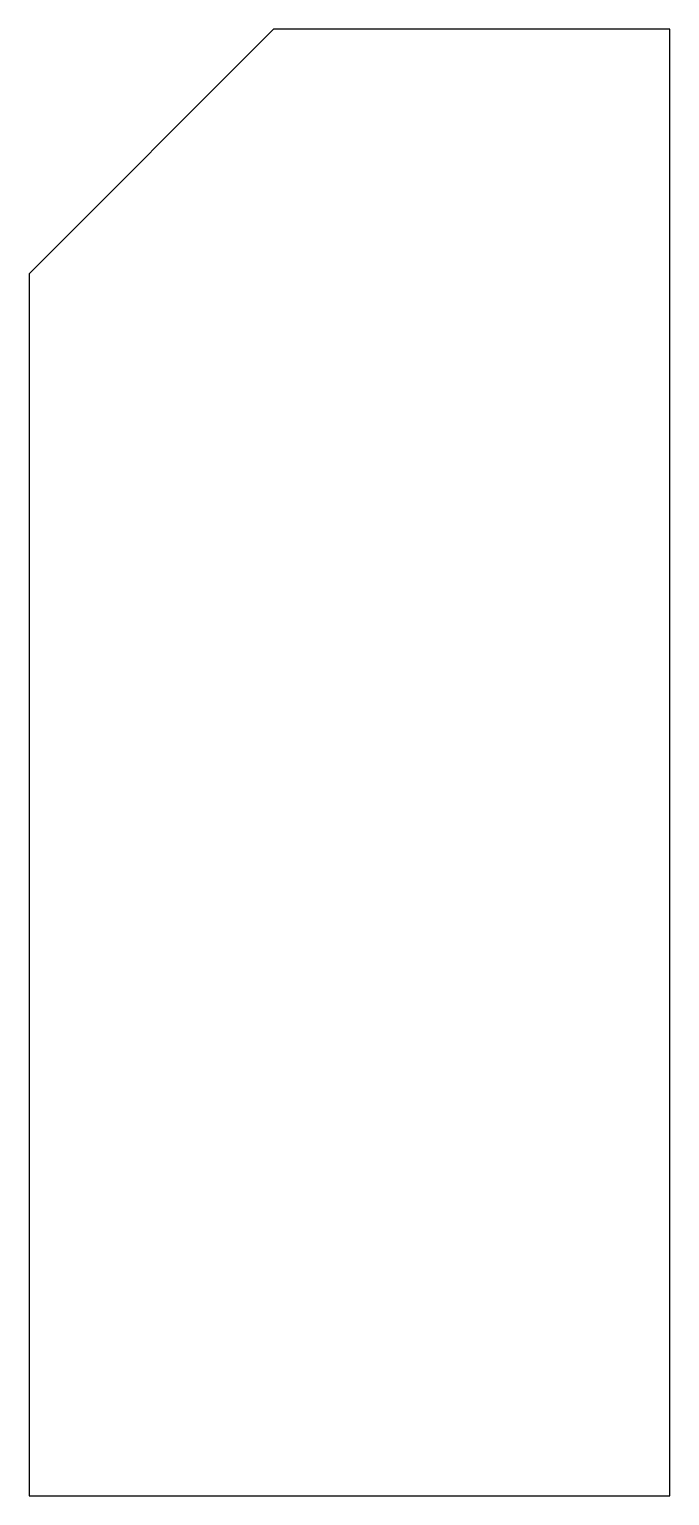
# Model space of a CAD drawing. Header units: millimetres. Extents: x 271.3 to 297.5, y -35 to 25.
import ezdxf

# ---------------------------------------------------------------- set-up
doc = ezdxf.new("R2010")
doc.units = ezdxf.units.MM

msp = doc.modelspace()

# ---------------------------------------------------------------- linework, layer by layer
at = {"color": 7, "linetype": 'Continuous', "lineweight": 25}
for p, q in [((281.287, 25), (271.287, 15)), ((297.5, 25), (281.287, 25)), ((297.5, -35), (297.5, 25)), ((271.287, 15), (271.287, -35)), ((271.287, -35), (297.5, -35))]:
    msp.add_line(p, q, dxfattribs=at)

doc.saveas('drawing.dxf')
